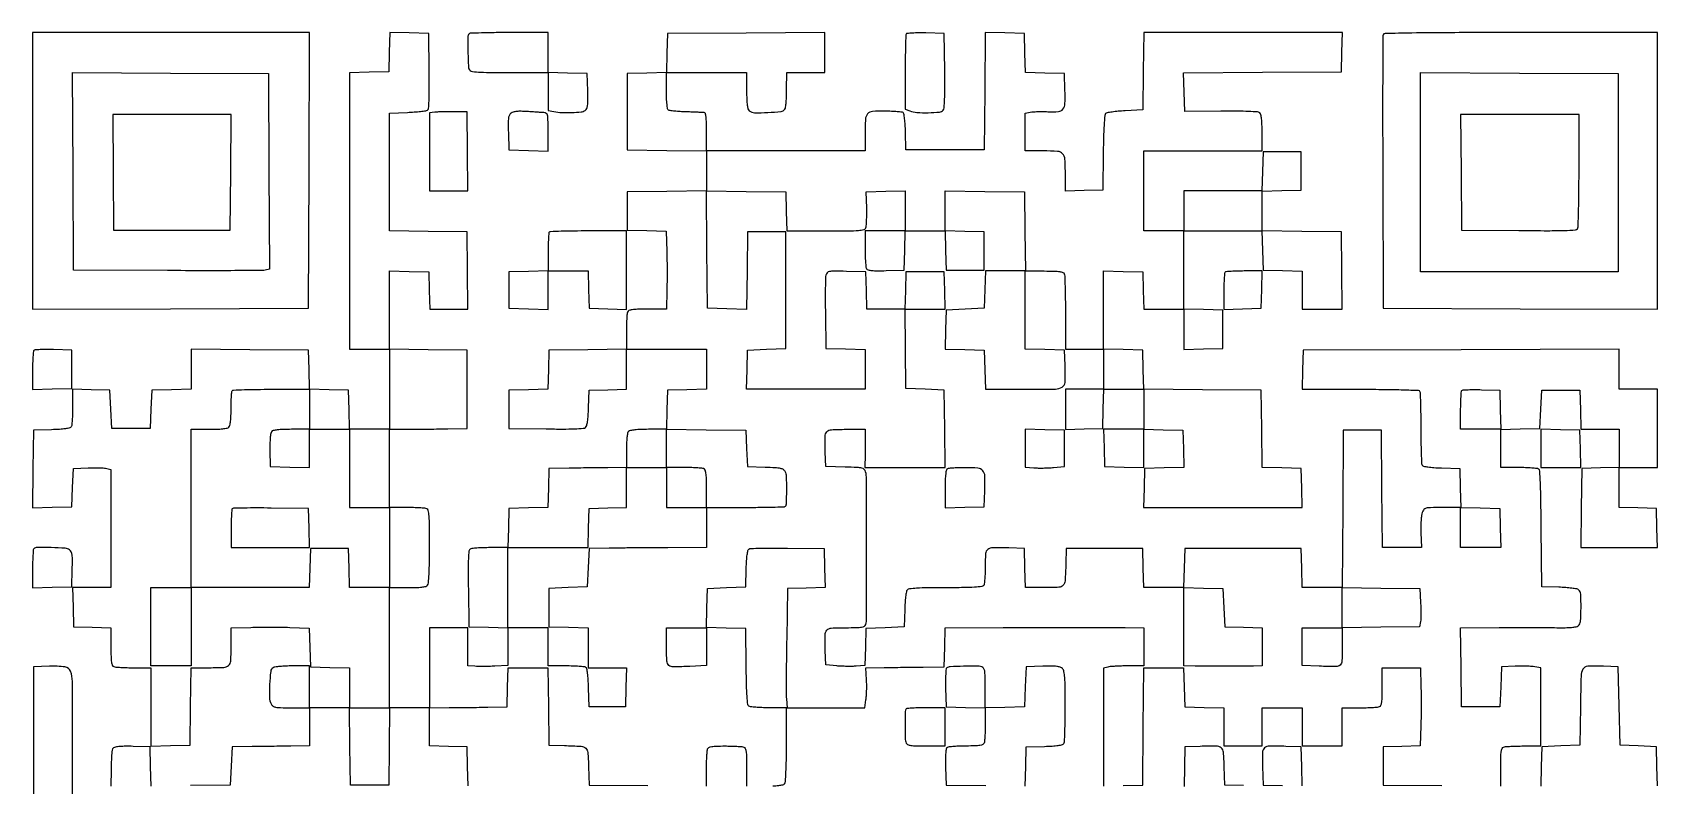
# Model space of a CAD drawing. Extents: x 179 to 1071, y 112 to 1107.
# Drawn here: x 179 to 1071, y 693 to 1107 of the extents above; entities that cross this region are included whole.
import ezdxf

# ---------------------------------------------------------------- set-up
doc = ezdxf.new("R2010")
doc.units = 0

msp = doc.modelspace()

# ---------------------------------------------------------------- linework, layer by layer
for points in [[(985, 693), (985, 703.393011, -0.005351), (985.059586, 708.960143, -0.030363), (985.30265, 711.913621, -0.063068), (985.76761, 713.601595, -0.205218), (986.581787, 714.393011, -0.07203), (987.638111, 714.632106, -0.005915), (990.465525, 714.821697, -0.007831), (993.859224, 714.955695, -0.005951), (997.581787, 715), (1007, 715), (1007, 736.454687), (1007, 757.909374), (1003.75, 758.506541, 0.0303), (1002.012638, 758.718031, 0.008272), (999.251562, 758.83962, 0.008334), (996.109769, 758.873542, 0.008589), (993, 758.801854), (985.5, 758.5), (985, 747.5), (984.5, 736.5), (974, 736.5), (963.5, 736.5), (963.230498, 758.25), (962.960995, 780), (984.230498, 780.088447, -0.000868), (993.129224, 780.110007, -0.000798), (1002.278349, 780.101684, -0.000797), (1010.435455, 780.068236, -0.002643), (1015.80218, 780.009308, 0.008019), (1020.386942, 780.008263, 0.017993), (1023.862283, 780.188419, 0.020002), (1026.39969, 780.514404, 0.131997), (1027.55218, 781.043305, 0.204986), (1028.788241, 783.454515, 0.015519), (1029.07533, 790.947628, 0.015402), (1028.898745, 798.447019, 0.208893), (1027.695876, 800.837437, 0.131421), (1026.740901, 801.277004, 0.010763), (1024.000112, 801.687053, 0.013854), (1020.65896, 802.019842, 0.010217), (1016.945876, 802.209882), (1007.5, 802.5), (1007.235681, 834.449832, 0.001803), (1007.048944, 850.169199, 0.007577), (1006.759672, 859.607844, 0.00522), (1006.395763, 866.072768, 0.238962), (1005.735681, 867.18452, 0.116655), (1004.838042, 867.495609, 0.00716), (1001.998919, 867.743321, 0.010334), (998.574865, 867.921676, 0.007451), (994.75, 867.984687), (985, 868), (985, 878.466168), (985, 888.932337), (995.75, 889.216168), (1006.5, 889.5), (1007, 900), (1007.5, 910.5), (1018, 910.5), (1028.5, 910.5), (1028.783832, 899.75), (1029.067663, 889), (1039.533832, 889), (1050, 889), (1050, 878.534983), (1050, 868.069966), (1039.75, 867.784983), (1029.5, 867.5), (1029.230498, 845.75), (1028.960995, 824), (1050.014329, 824), (1071.067663, 824), (1070.783832, 834.75), (1070.5, 845.5), (1060.25, 845.784983), (1050, 846.069966), (1050, 857.034983), (1050, 868), (1060.5, 868), (1071, 868), (1071, 889.5), (1071, 911), (1060.5, 911), (1050, 911), (1050, 922.005523), (1050, 933.011046), (963.25, 932.755523), (876.5, 932.5), (876.216168, 921.75), (875.932337, 911), (907.907151, 911, -0.002281), (921.461926, 910.938155, -0.00534), (931.59588, 910.737428, -0.001681), (939.712231, 910.462616, -0.250026), (940.496147, 910.006235, -0.129863), (940.744347, 909.190286, -0.001583), (940.932442, 903.634892, -0.004588), (941.071237, 897.181241, -0.00297), (941.118942, 889.712056, 0.003486), (941.174438, 882.230802, 0.005314), (941.336896, 875.738327, 0.002106), (941.558236, 870.187916, 0.12807), (941.848813, 869.244626, 0.206922), (942.595049, 868.724026, 0.016414), (945.026898, 868.311024, 0.018013), (948.304143, 867.984262, 0.008596), (952.535034, 867.788805), (962.5, 867.5), (962.783832, 856.75), (963.067663, 846), (953.009081, 846, 0.003734), (946.357166, 845.950329, 0.056959), (944.078533, 845.655372, 0.161505), (942.838648, 844.873234, 0.080355), (941.893191, 843.25, 0.062014), (941.503485, 841.679193, 0.01337), (941.24401, 838.884332, 0.013761), (941.118492, 835.610057, 0.012757), (941.167942, 832.249855), (941.5, 823.99971), (930.763853, 823.999855), (920.027706, 824), (919.763853, 856.25), (919.5, 888.5), (909, 888.5), (898.5, 888.5), (898.239377, 845.25), (897.978755, 802), (887.023209, 802), (876.067663, 802), (875.783832, 812.75), (875.5, 823.5), (843.5, 823.5), (811.5, 823.5), (811.216168, 812.75), (810.932337, 802), (800, 802), (789.067663, 802), (788.783832, 812.75), (788.5, 823.5), (767.5, 823.5), (746.5, 823.5), (746.24922, 815, -0.00791), (745.830143, 805.758299, -0.169892), (744.78796, 803.277454, -0.200091), (742.47786, 802.185518, -0.011647), (734.51478, 802), (724.067663, 802), (723.783832, 812.75), (723.5, 823.5), (715, 823.795054, 0.009396), (706.135712, 823.93607, 0.165315), (703.457168, 823.016955, 0.213819), (702.235676, 820.733962, 0.017085), (701.984687, 813.730948, -0.008103), (701.919857, 810.102214, -0.011062), (701.736193, 806.837076, -0.008067), (701.480264, 804.135387, -0.114221), (701.160254, 803.225056, -0.227039), (700.108342, 802.567328, -0.012865), (696.183001, 802.226721, -0.012304), (690.209479, 802.010273, -0.002945), (680.280077, 801.953446, 0.003014), (670.385111, 801.895434, 0.01214), (664.346017, 801.676902, 0.013137), (660.358168, 801.330203, 0.193637), (659.144628, 800.674266, 0.132017), (658.712061, 799.731593, 0.010526), (658.307679, 796.993764, 0.013673), (657.978837, 793.657419, 0.01005), (657.790118, 789.945876), (657.5, 780.5), (647, 780), (636.5, 779.5), (636.216057, 769.344224), (635.932114, 759.188448), (631.216057, 758.844224, -0.014722), (628.982723, 758.747193, -0.007129), (626.122842, 758.747991, -0.007063), (623.141489, 758.833462, -0.010089), (620.5, 759), (614.5, 759.5), (614.203496, 767.496645, -0.01081), (614.071373, 776.051607, -0.183629), (615.070855, 778.633182, -0.199089), (617.501407, 779.792785, -0.01303), (625.451664, 780, 0.00471), (631.350187, 780.055567, 0.035006), (634.14351, 780.304335, 0.087988), (635.640412, 780.824316, 0.196378), (636.378502, 781.75, 0.071233), (636.87517, 785.197686, 0.000297), (636.884928, 823.569945, 0.000346), (636.845586, 861.692358, 0.060468), (636.350007, 865.717184, 0.143452), (635.623859, 866.961471, 0.135308), (634.324993, 867.651924, 0.044421), (631.750038, 867.990733, 0.003873), (625.149828, 868.217184), (614.5, 868.5), (614.203496, 876.496645, -0.010844), (614.071897, 885.056021, -0.184361), (615.0754, 887.636063, -0.198492), (617.513975, 888.794046, -0.012862), (625.519052, 889), (636, 889), (636.073167, 885.75, -0.005624), (636.092557, 884.028149, -0.001558), (636.084168, 881.325, -0.001573), (636.055505, 878.264059, -0.001647), (636.007872, 875.25), (635.86941, 868), (657.954593, 868), (680.039775, 868), (679.769888, 889.25), (679.5, 910.5), (669, 911), (658.5, 911.5), (658.230498, 933.25), (657.960995, 955), (669.015481, 955), (680.069966, 955), (679.784983, 965.25), (679.5, 975.5), (669, 975.5), (658.5, 975.5), (658.215017, 965.25), (657.930034, 955), (647.5, 955), (637.069966, 955), (636.784983, 965.25), (636.5, 975.5), (625.777473, 975.783553, 0.003288), (618.869821, 975.92077, 0.047304), (616.42535, 975.721711, 0.159766), (615.215367, 975.072205, 0.133348), (614.517774, 973.783553, 0.052218), (614.313621, 972.180789, 0.002329), (614.214682, 966.589544, 0.0039), (614.179884, 959.944907, 0.002776), (614.2403, 952.5), (614.5, 933.5), (625.25, 933.216168), (636, 932.932337), (636, 921.966168), (636, 911), (603.466168, 911), (570.932337, 911), (571.216168, 921.75), (571.5, 932.5), (582, 933), (592.5, 933.5), (592.5, 965.5), (592.5, 997.5), (582, 997.5), (571.5, 997.5), (571.230014, 976.216371), (570.960029, 954.932742), (560.230014, 955.216371), (549.5, 955.5), (549.236121, 987.769541), (548.972242, 1020.039082), (570.736121, 1019.769541), (592.5, 1019.5), (592.783832, 1008.75), (593.067663, 998), (614.426843, 998, 0.001857), (627.060098, 998.046923, 0.017696), (632.452483, 998.27795, 0.041259), (635.339504, 998.745857, 0.245046), (636.448238, 999.725707, 0.073621), (636.69838, 1000.847307, 0.007375), (636.857137, 1003.595374, 0.009139), (636.938559, 1006.89369, 0.007145), (636.910315, 1010.475707), (636.710175, 1019.5), (647.355088, 1019.783832), (658, 1020.067663), (658, 1009.033832), (658, 998), (647, 998), (636, 998), (636.015313, 988.25, 0.007755), (636.080714, 984.421391, 0.010675), (636.266219, 980.985645, 0.007585), (636.524351, 978.139851, 0.115445), (636.847958, 977.211769, 0.19692), (637.705135, 976.604266, 0.033714), (639.717063, 976.278982, 0.023663), (642.804805, 976.138177, 0.006827), (647.582645, 976.211769), (657.5, 976.5), (657.783832, 987.25), (658.067663, 998), (669, 998), (679.932337, 998), (680.216168, 987.25), (680.5, 976.5), (691, 976.5), (701.5, 976.5), (701.5, 987), (701.5, 997.5), (690.75, 997.783832), (680, 998.067663), (680, 1009.053334), (680, 1020.039005), (701.75, 1019.769502), (723.5, 1019.5), (723.769502, 997.75), (724.039005, 976), (713.054485, 976), (702.069966, 976), (701.784983, 965.75), (701.5, 955.5), (691, 955), (680.5, 954.5), (680.216515, 943.784171), (679.93303, 933.068343), (690.716515, 932.784171), (701.5, 932.5), (701.783832, 921.75), (702.067663, 911), (723.51478, 911, 0.003493), (740.502046, 911.118666, 0.129265), (744.201315, 912.146755, 0.257452), (745.795072, 914.813671, 0.01735), (745.795054, 924), (745.5, 932.5), (734.75, 932.783832), (724, 933.067663), (724, 954.533832), (724, 976), (734.393011, 976, -0.005351), (739.960143, 975.940414, -0.030363), (742.913621, 975.69735, -0.063068), (744.601595, 975.23239, -0.205218), (745.393011, 974.418213, -0.082815), (745.636501, 973.224124, -0.001919), (745.821697, 967.4501, -0.004216), (745.955997, 960.665423, -0.00284), (746, 952.918213), (746, 933), (756.5, 933), (767, 933), (767, 922), (767, 911), (756.5, 911), (746, 911), (746, 899.965017), (746, 888.930034), (756.25, 889.215017), (766.5, 889.5), (766.783832, 900.25), (767.067663, 911), (778.033832, 911), (789, 911), (789, 900), (789, 889), (777.965017, 889), (766.930034, 889), (767.215017, 878.75), (767.5, 868.5), (778.25, 868.216168), (789, 867.932337), (789, 878.5), (789, 889.067663), (799.75, 888.783832), (810.5, 888.5), (810.784606, 878.284183), (811.069211, 868.068365), (800.284606, 867.784183), (789.5, 867.5), (789.216168, 856.75), (788.932337, 846), (832.5, 846), (876.067663, 846), (875.783832, 856.75), (875.5, 867.5), (864.76979, 867.783631), (854.03958, 868.067262), (853.76979, 889.283631), (853.5, 910.5), (821.283692, 910.763809), (789.067383, 911.027617), (788.783692, 921.763809), (788.5, 932.5), (777.75, 932.783832), (767, 933.067663), (767, 954.567663), (767, 976.067663), (777.75, 975.783832), (788.5, 975.5), (788.784983, 965.25), (789.069966, 955), (800.034983, 955), (811, 955), (811, 943.966168), (811, 932.932337), (821.75, 933.216168), (832.5, 933.5), (832.5, 944), (832.5, 954.5), (821.75, 954.783832), (811, 955.067663), (811, 976.533832), (811, 998), (832.466168, 998), (853.932337, 998), (854.216168, 987.25), (854.5, 976.5), (865.25, 976.216168), (876, 975.932337), (876, 965.466168), (876, 955), (887.019888, 955), (898.039775, 955), (897.769888, 976.25), (897.5, 997.5), (875.75, 997.769502), (854, 998.039005), (854, 1008.985671), (854, 1019.932337), (864.75, 1020.216168), (875.5, 1020.5), (875.5, 1031), (875.5, 1041.5), (865, 1041.5), (854.5, 1041.5), (854.216168, 1030.75), (853.932337, 1020), (832.466168, 1020), (811, 1020), (811, 1009), (811, 998), (800, 998), (789, 998), (789, 1020), (789, 1042), (821.5, 1042), (854, 1042), (854, 1051.877555, 0.007628), (853.92916, 1056.520711, 0.022533), (853.688343, 1059.701331, 0.029943), (853.294364, 1061.860348, 0.160792), (852.668757, 1062.859944, 0.15639), (851.395852, 1063.371988, 0.00733), (846.71207, 1063.641741, 0.009534), (840.332537, 1063.793621, 0.00361), (831.418757, 1063.77148), (811.5, 1063.578183), (811.216276, 1074.278443), (810.932553, 1084.978704), (854.216276, 1085.239352), (897.5, 1085.5), (897.783832, 1096.25), (898.067663, 1107), (843.553719, 1107), (789.039775, 1107), (788.769888, 1085.75), (788.5, 1064.5), (778.795366, 1064, 0.009325), (775.003103, 1063.73363, 0.013189), (771.640681, 1063.344727, 0.009292), (768.882277, 1062.899266, 0.153428), (768.066776, 1062.471411, 0.178814), (767.616901, 1061.488542, 0.003797), (767.250176, 1056.085594, 0.007737), (766.949941, 1049.373958, 0.003993), (766.771411, 1040.971411), (766.5, 1020.5), (756.25, 1020.215017), (746, 1019.930034), (746, 1029.030758, 0.014425), (745.756884, 1037.455749, 0.174325), (744.506215, 1040.390281, 0.190196), (741.721051, 1041.724808, 0.017734), (733.964816, 1042), (724, 1042), (724, 1052.375), (724, 1062.75), (726.75, 1063.293607, -0.034029), (728.242937, 1063.484429, -0.008632), (730.686142, 1063.586689, -0.008763), (733.487473, 1063.606415, -0.008761), (736.287931, 1063.527967, 0.030052), (742.178707, 1063.613731, 0.207826), (744.677488, 1064.928825, 0.161638), (745.770277, 1067.867547, 0.0167), (745.786103, 1075.357531), (745.5, 1084.5), (734.783492, 1084.783492), (724.066984, 1085.066984), (723.783492, 1095.783492), (723.5, 1106.5), (712.763898, 1106.783691), (702.027795, 1107.067381), (701.763898, 1074.783691), (701.5, 1042.5), (680, 1042.5), (658.5, 1042.5), (658.211195, 1052.464966, 0.008891), (658.030494, 1056.326987, 0.013445), (657.723255, 1059.678227, 0.008127), (657.350761, 1062.429623, 0.220053), (656.955677, 1063.027393, 0.113791), (656.234573, 1063.271949, 0.005267), (653.641698, 1063.505488, 0.008508), (650.533516, 1063.699312, 0.005983), (647.031558, 1063.815962, 0.021649), (640.062547, 1063.662906, 0.200704), (637.420258, 1062.349192, 0.165985), (636.230767, 1059.407739, 0.013829), (636, 1051.065741), (636, 1042), (592.5, 1042), (549, 1042), (549, 1052.5, 0.006006), (548.939425, 1057.54235, 0.023435), (548.718646, 1060.651677, 0.034132), (548.357611, 1062.570458, 0.326717), (547.75, 1063.066863, 0.004035), (546.906753, 1063.105147, 0.000236), (544.335883, 1063.199874, 0.000357), (541.274643, 1063.309035, 0.000263), (537.882795, 1063.425774, -0.007111), (534.499435, 1063.588642, -0.009772), (531.464135, 1063.83769, -0.006859), (528.947153, 1064.128751, -0.106583), (528.132795, 1064.417928, -0.213726), (527.632486, 1065.155373, -0.017235), (527.296095, 1067.533453, -0.018308), (527.070244, 1070.780494, -0.008208), (527, 1075.059017), (527, 1085), (549, 1085), (571, 1085), (571, 1075.122445, 0.007058), (571.069399, 1070.206205, 0.026014), (571.318419, 1067.109737, 0.041146), (571.755706, 1065.102567, 0.146361), (572.477235, 1064.018894, 0.170093), (575.309702, 1062.966422, 0.017242), (582.598842, 1063.080703, 0.015382), (589.901787, 1063.67294, 0.22768), (592.021277, 1065, 0.109076), (592.394667, 1066.034549, 0.009924), (592.695369, 1068.776562, 0.012483), (592.909611, 1072.09785, 0.009449), (592.984687, 1075.75), (593, 1085), (603.5, 1085), (614, 1085), (614, 1096.010623), (614, 1107.021245), (570.75, 1106.760623), (527.5, 1106.5), (527.216508, 1095.783492), (526.933016, 1085.066984), (516.216508, 1084.783492), (505.5, 1084.5), (505.5, 1063.5), (505.5, 1042.5), (527.25, 1042.230498), (549, 1041.960995), (549, 1031), (549, 1020.039005), (527.25, 1019.769502), (505.5, 1019.5), (505.5, 1009), (505.5, 998.5), (516.188221, 998.216795), (526.876443, 997.93359), (527.188221, 986.716795, -0.004068), (527.287266, 981.677607, -0.002554), (527.325039, 975.783996, -0.002563), (527.302855, 969.982164, -0.004684), (527.216168, 965.25), (526.932337, 955), (516.573157, 955, 0.005377), (511.026092, 954.940349, 0.030446), (508.080966, 954.697178, 0.063217), (506.397282, 954.232073, 0.20495), (505.606989, 953.418213, 0.071989), (505.367906, 952.362347, 0.005931), (505.178303, 949.540317, 0.007843), (505.044306, 946.153043, 0.005963), (505, 942.4381), (505, 933.039775), (483.75, 932.769888), (462.5, 932.5), (462.216508, 921.783492), (461.933016, 911.066984), (451.216508, 910.783492), (440.5, 910.5), (440.5, 900), (440.5, 889.5), (460.87212, 889.228906, 0.003434), (470.113182, 889.169403, 0.009597), (476.59186, 889.296548, 0.00767), (481.286297, 889.551027, 0.157081), (482.587033, 890.072231, 0.156981), (483.21413, 891.057838, 0.026314), (483.670632, 893.279966, 0.021626), (484.010497, 896.451498, 0.008499), (484.214914, 900.843326), (484.5, 910.5), (494.75, 910.784983), (505, 911.069966), (505, 922.034983), (505, 933), (527, 933), (549, 933), (549, 922.033832), (549, 911.067663), (538.25, 910.783832), (527.5, 910.5), (527.216168, 899.75), (526.932337, 889), (517.166168, 889, 0.008739), (512.911233, 888.925628, 0.018512), (509.623182, 888.688563, 0.01939), (507.199046, 888.32772, 0.150842), (506.2, 887.8, 0.149044), (505.677271, 886.818776, 0.019949), (505.314516, 884.477016, 0.019071), (505.075482, 881.323492, 0.009379), (505, 877.3), (505, 868), (494.75, 867.902492, 0.000362), (490.032594, 867.8542, 0.000201), (484.279688, 867.788832, 0.0002), (478.45558, 867.717978, 0.000324), (473.5, 867.652492), (462.5, 867.5), (462.216508, 856.783492), (461.933016, 846.066984), (451.216508, 845.783492), (440.5, 845.5), (440.216168, 834.75), (439.932337, 824), (430.216168, 823.984687, 0.007681), (426.401766, 823.920076, 0.010592), (422.980818, 823.73694, 0.007481), (420.146587, 823.482232, 0.115749), (419.22917, 823.162796, 0.230932), (418.572759, 822.095412, 0.012869), (418.285113, 818.091209, 0.012029), (418.150006, 811.928451, 0.002701), (418.22917, 801.428109), (418.5, 780.5), (429.25, 780.216168), (440, 779.932337), (440, 769.545172), (440, 759.158008), (432.75, 758.829004, -0.005769), (429.699277, 758.725818, -0.005145), (426.528125, 758.687815, -0.005167), (423.676774, 758.71245, -0.015902), (421.75, 758.810365), (418, 759.120731), (418, 769.560365), (418, 780), (407.5, 780), (397, 780), (397, 758), (397, 736), (386, 736), (375, 736), (375, 769), (375, 802), (384.877555, 802, 0.007667), (389.502758, 802.070928, 0.022315), (392.688597, 802.311248, 0.029279), (394.858683, 802.702674, 0.161656), (395.85261, 803.322407, 0.155134), (396.357781, 804.56938, 0.006426), (396.670735, 809.433958, 0.00908), (396.88636, 815.919837, 0.003727), (396.953446, 824.72371, 0.002246), (396.904744, 835.981296, 0.016584), (396.67937, 841.346257, 0.030937), (396.261398, 844.377959, 0.256815), (395.396604, 845.401303, 0.072297), (394.351773, 845.637214, 0.005811), (391.528128, 845.824133, 0.007749), (388.139222, 845.956306, 0.005871), (384.418213, 846), (375, 846), (375, 867.5), (375, 889), (385.75, 889.046894, 0.001159), (390.626468, 889.079466, 0.000692), (396.426563, 889.139675, 0.000693), (402.202902, 889.215634, 0.001202), (407, 889.296894), (417.5, 889.5), (417.5, 911), (417.5, 932.5), (396.25, 932.769888), (375, 933.039775), (375, 954.553719), (375, 976.067663), (385.75, 975.783832), (396.5, 975.5), (396.784983, 965.25), (397.069966, 955), (407.554871, 955), (418.039775, 955), (417.769888, 976.25), (417.5, 997.5), (396.25, 997.769888), (375, 998.039775), (375, 1030.40358), (375, 1062.767385), (384.75, 1063.163691, 0.006847), (388.574965, 1063.371663, 0.009463), (391.999431, 1063.670135, 0.006508), (394.841297, 1064.00958, 0.106767), (395.737425, 1064.331243, 0.234408), (396.36921, 1065.354942, 0.011474), (396.65368, 1069.441986, 0.011675), (396.796687, 1075.606741, 0.002828), (396.737425, 1085.801245), (396.5, 1106.5), (385.784171, 1106.783485), (375.068343, 1107.06697), (374.784171, 1096.283485), (374.5, 1085.5), (363.75, 1085.216168), (353, 1084.932337), (353, 1008.966168), (353, 933), (364, 933), (375, 933), (375, 911), (375, 889), (364.033832, 889), (353.067663, 889), (352.783832, 899.75), (352.5, 910.5), (341.783492, 910.783492), (331.066984, 911.066984), (330.783492, 921.783492), (330.5, 932.5), (298.25, 932.763853), (266, 933.027706), (266, 922.047685), (266, 911.067663), (255.25, 910.783832), (244.5, 910.5), (244, 900), (243.5, 889.5), (233, 889.5), (222.5, 889.5), (222, 900), (221.5, 910.5), (211.25, 910.784983), (201, 911.069966), (200.984687, 901.284983, -0.007284), (200.922791, 897.448452, -0.010143), (200.747767, 894.01855, -0.006927), (200.504932, 891.172714, -0.117319), (200.199653, 890.288805, -0.199883), (199.411, 889.737468, -0.01918), (197.055937, 889.315749, -0.019108), (193.800174, 888.987032, -0.00836), (189.464966, 888.788805), (179.5, 888.5), (179.230013, 867.215966), (178.960027, 845.931931), (189.730013, 846.215966), (200.5, 846.5), (201, 857), (201.5, 867.5), (209.496645, 867.796504, -0.00737), (212.723436, 867.868543, -0.008456), (215.806198, 867.839778, -0.007738), (218.414471, 867.730902, -0.047213), (219.746645, 867.527452), (222, 866.961896), (222, 834.480948), (222, 802), (211.466168, 802), (200.932337, 802), (201.216168, 791.25), (201.5, 780.5), (211.75, 780.215017), (222, 779.930034), (222, 769.572006, 0.005378), (222.059653, 764.025624, 0.030449), (222.302828, 761.080782, 0.063222), (222.767938, 759.397244, 0.204941), (223.581787, 758.606989, 0.07203), (224.638111, 758.367894, 0.005915), (227.465525, 758.178303, 0.007831), (230.859224, 758.044305, 0.005951), (234.581787, 758), (244, 758), (244, 736.466168), (244, 714.932337), (254.75, 715.216168), (265.5, 715.5), (265.769888, 736.75), (266.039775, 758), (274.769888, 758.013655, 0.009166), (283.955124, 758.196424, 0.171396), (286.604062, 759.247448, 0.202538), (287.786181, 761.670369, 0.013561), (288, 769.552293), (288, 779.871323), (298.75, 780.185662, -0.004771), (303.641501, 780.281987, -0.002808), (309.490323, 780.308493, -0.002808), (315.336011, 780.269327, -0.004794), (320.217057, 780.162399), (330.934114, 779.824797), (331.217057, 769.162399), (331.5, 758.5), (342.25, 758.216168), (353, 757.932337), (353, 746.966168), (353, 736), (342, 736), (331, 736), (331, 747.5), (331, 759), (321.75, 758.984687, 0.009449), (318.09785, 758.909611, 0.012483), (314.776563, 758.695369, 0.009924), (312.034549, 758.394667, 0.109076), (311, 758.021277, 0.227379), (309.713956, 755.969906, 0.014873), (309.116558, 748.795832, 0.019092), (309.008233, 741.649389, 0.117632), (309.937373, 738.117019, 0.118095), (310.967518, 736.957771, 0.105565), (312.453481, 736.331537, 0.042309), (315.079328, 736.057653, 0.00484), (321.035184, 736), (331, 736), (331, 725.5), (331, 715), (320.75, 714.902492, 0.000362), (316.032594, 714.8542, 0.000201), (310.279688, 714.788832, 0.0002), (304.45558, 714.717978, 0.000324), (299.5, 714.652492), (288.5, 714.5), (288, 704), (287.5, 693.5), (265.784029, 693.230592)], [(585.397263, 693.071425, 0.021062), (588.612984, 693.308923, 0.025568), (590.850801, 693.686068, 0.16651), (591.810948, 694.272207, 0.156791), (592.283944, 695.450698, 0.005195), (592.591966, 700.557994, 0.008405), (592.810093, 707.157796, 0.00385), (592.883571, 715.772207), (592.900355, 736), (583.200177, 736.015313, -0.00745), (579.394877, 736.078027, -0.010333), (575.988382, 736.255482, -0.007159), (573.163811, 736.501928, -0.116672), (572.270909, 736.811407, -0.228384), (571.64341, 737.821704, -0.009456), (571.259718, 742.179757, -0.01097), (570.960859, 748.538324, -0.003025), (570.770909, 758.546095), (570.5, 779.5), (559.75, 779.783832), (549, 780.067663), (549, 769.672537), (549, 759.277411), (539.899759, 758.758539, -0.00911), (530.897146, 758.409646, -0.182018), (528.347059, 759.310497, -0.208316), (527.198212, 761.627164, -0.012403), (527, 769.616631), (527, 780), (537.966168, 780), (548.932337, 780), (549.216168, 790.75), (549.5, 801.5), (560, 802), (570.5, 802.5), (570.788805, 812.464966, -0.008381), (570.987049, 816.796506, -0.01905), (571.316041, 820.056012, -0.019083), (571.738023, 822.417189, -0.198264), (572.288805, 823.211204, -0.135459), (573.272935, 823.51952, -0.002276), (579.019211, 823.690645, -0.005667), (585.747425, 823.784072, -0.003716), (593.5, 823.746238), (613.5, 823.5), (613.783473, 812.785353), (614.066946, 802.070705), (603.783473, 801.785353), (593.5, 801.5), (593, 773.696101, 0.001444), (592.833808, 762.686517, 0.00188), (592.748663, 752.60668, 0.001396), (592.732663, 744.158961, 0.017263), (592.846513, 740.946101), (593.193027, 736), (614.53524, 736), (635.877454, 736), (636.530486, 740.354725, 0.021292), (636.758073, 742.488181, 0.008853), (636.891297, 745.382915, 0.008741), (636.924899, 748.49289, 0.011173), (636.841758, 751.356823), (636.5, 758.004196), (646.5, 758.12045, -0.000016), (651.154174, 758.174412, -0.000008), (656.940625, 758.241226, -0.000008), (662.869295, 758.309489, -0.000013), (668, 758.368352), (679.5, 758.5), (679.783832, 769.25), (680.067663, 780), (711.783832, 780.042318, 0.00004), (724.843146, 780.060785, 0.00004), (737.855251, 780.081275, 0.000039), (749.185073, 780.10092, 0.000164), (756, 780.115512, -0.000646), (761.533093, 780.122037, -0.000437), (767.839062, 780.115819, -0.00044), (773.932088, 780.09912, -0.00088), (778.75, 780.073195), (789, 780), (789, 769.5), (789, 759), (780.25, 758.986345, 0.006249), (776.734963, 758.936927, 0.007361), (773.409375, 758.799577, 0.006544), (770.608967, 758.605797, 0.044946), (769.25, 758.369714), (767, 757.766737), (767, 725.349537), (767, 692.932337)], [(200.927502, 687.836238, -0.000209), (200.923312, 698.805052, -0.000222), (200.92943, 711.592546, -0.000205), (200.946906, 724.714006, 0.002254), (200.875786, 750.432802, 0.087619), (199.843194, 756.041564, 0.281523), (196.794403, 758.432751, 0.037337), (188.243181, 758.788833), (179.5, 758.5), (179.5, 715), (179.5, 671.5)], [(723.932337, 693), (724.216168, 703.75), (724.5, 714.5), (734.464966, 714.788805, 0.008338), (738.80394, 714.987015, 0.019168), (742.055866, 715.31545, 0.019281), (744.404658, 715.7369, 0.201558), (745.187814, 716.288805, 0.12891), (745.492639, 717.264813, 0.002304), (745.723033, 722.785927, 0.005593), (745.890764, 729.257764, 0.003683), (745.945579, 736.705841, 0.002664), (745.889412, 747.235524, 0.016307), (745.65434, 752.66439, 0.029622), (745.214638, 755.898906, 0.14885), (744.365199, 757.491944, 0.113954), (743.123466, 758.267803, 0.052907), (741.260163, 758.695889, 0.030526), (738.398585, 758.865147, 0.007333), (733.642469, 758.786103), (724.5, 758.5), (724, 747.5), (723.5, 736.5), (712.75, 736.216168), (702, 735.932337), (702, 746.898781, 0.00402), (701.947528, 753.424921, 0.037571), (701.69161, 756.223635, 0.105577), (701.113232, 757.685824, 0.170736), (700.055763, 758.482301, 0.077591), (697.287963, 758.907579, 0.006673), (690.108985, 758.794449, 0.004893), (682.759001, 758.508481, 0.1269), (680.877032, 757.924002, 0.235221), (680.502237, 757.319739, 0.008222), (680.284739, 754.489284, 0.013546), (680.169275, 751.008251, 0.008398), (680.21316, 746.918214), (680.5, 736.5), (691.25, 736.216168), (702, 735.932337), (702, 727.047956, -0.0063), (701.955668, 723.529935, -0.008182), (701.821697, 720.308712, -0.006369), (701.631755, 717.625356, -0.070869), (701.393011, 716.581787, -0.194682), (700.644645, 715.780017, -0.068336), (699.110608, 715.307461, -0.033702), (696.463534, 715.055269, -0.006483), (691.643011, 714.984687, 0.008261), (688.047029, 714.919247, 0.011234), (684.807342, 714.733781, 0.008287), (682.127797, 714.475136, 0.113628), (681.211769, 714.152042, 0.19692), (680.604266, 713.294865, 0.033714), (680.278982, 711.282937, 0.023663), (680.138177, 708.195195, 0.006827), (680.211769, 703.417355), (680.5, 693.5), (702.283633, 693.230404)], [(1071.066946, 693.070705), (1070.783473, 703.785353), (1070.5, 714.5), (1060.5, 715), (1050.5, 715.5), (1050, 737), (1049.5, 758.5), (1041.503355, 758.796504, 0.01904), (1032.780464, 758.787652, 0.257531), (1030.146434, 757.197264, 0.124846), (1029.099787, 753.488898, 0.003493), (1028.769847, 736.735929), (1028.5, 715.5), (1018, 715), (1007.5, 714.5), (1007.216168, 703.75), (1006.932337, 693)], [(418.06727, 693.038817), (417.783635, 703.769409), (417.5, 714.5), (407.25, 714.784983), (397, 715.069966), (397, 725.534983), (397, 736), (407.75, 736.074274, 0.00076), (412.626468, 736.115378, 0.000454), (418.426563, 736.178349, 0.000454), (424.202906, 736.251555, 0.000788), (429, 736.324274), (439.5, 736.5), (439.783832, 747.25), (440.067663, 758), (451.013944, 758), (461.960225, 758), (462.230112, 736.75), (462.5, 715.5), (471, 715.24922, -0.008001), (480.14566, 714.832838, -0.165236), (482.65727, 713.803333, -0.196929), (483.809521, 711.50884, -0.012174), (484.215131, 703.7397), (484.5, 693.5), (516.75, 693.236147)], [(777.75, 693.216168), (788.5, 693.5), (788.763853, 725.75), (789.027706, 758), (799.980021, 758), (810.932337, 758), (811.216168, 747.25), (811.5, 736.5), (822.25, 736.216168), (833, 735.932337), (833, 725.466168), (833, 715), (843.5, 715), (854, 715), (854, 725.5), (854, 736), (865, 736), (876, 736), (876, 725.5), (876, 715), (887, 715), (898, 715), (898, 725.5), (898, 736), (907.418213, 736, 0.005951), (911.140776, 736.044305, 0.007831), (914.534475, 736.178303, 0.005915), (917.361889, 736.367894, 0.07203), (918.418213, 736.606989, 0.205218), (919.23239, 737.398405, 0.063068), (919.69735, 739.086379, 0.030363), (919.940414, 742.039857, 0.005351), (920, 747.606989), (920, 758), (930.433587, 758), (940.867173, 758), (941.183587, 747.75, -0.005128), (941.281103, 743.017881, -0.002806), (941.308584, 737.21625, -0.002796), (941.270463, 731.322914, -0.004454), (941.164784, 726.284042), (940.829568, 715.068085), (930.664784, 714.784042), (920.5, 714.5), (920.5, 704), (920.5, 693.5), (952.75, 693.236147)], [(244.068057, 692.961185), (243.784029, 703.730592), (243.5, 714.5), (234.149285, 714.788859, 0.009139), (230.082124, 714.840121, 0.018454), (226.880558, 714.703722, 0.01961), (224.490033, 714.418633, 0.134505), (223.420895, 713.934348, 0.187563), (222.697994, 712.633602, 0.017845), (222.325408, 708.947947, 0.013491), (222.102628, 703.100652, 0.002817), (222.046534, 692.840327, -0.002735)], [(549, 692.972294), (549, 702.404359, -0.005942), (549.044305, 706.132231, -0.007822), (549.178303, 709.530406, -0.005904), (549.367885, 712.36157, -0.072059), (549.606989, 713.418213, -0.191652), (550.343123, 714.216173, -0.070258), (551.832752, 714.687898, -0.03479), (554.394852, 714.936805, -0.006824), (559.025201, 715, -0.006352), (562.515192, 714.955664, -0.008233), (565.712778, 714.821697, -0.006434), (568.376466, 714.631706, -0.070701), (569.418213, 714.393011, -0.205218), (570.23239, 713.601595, -0.063068), (570.69735, 711.913621, -0.030363), (570.940414, 708.960143, -0.005351), (571, 703.393011), (571, 693)], [(843.75, 693.215017), (833.5, 693.5), (833.215131, 703.7397, 0.013827), (832.781878, 711.54295, 0.200378), (831.533568, 713.948742, 0.174565), (828.86687, 714.925177, 0.010012), (820, 714.795054), (811.5, 714.5), (811.230498, 692.75)], [(876.066984, 693.066984), (875.783492, 703.783492), (875.5, 714.5), (867, 714.795054, 0.009619), (857.971409, 714.934656, 0.179386), (855.349379, 713.951391, 0.210395), (854.214168, 711.5543, 0.013848), (854.215323, 703.722245), (854.5, 693.5), (865.25, 693.216168)]]:
    msp.add_lwpolyline(points, format="xyb")
for points in [[(179, 1030.993714), (179, 954.987428), (254.75, 955.243714), (330.5, 955.5), (330.756286, 1031.25), (331.012572, 1107), (255.006286, 1107), (179, 1107)], [(223.235953, 1030.25), (223.5, 998.5), (255.5, 998.5), (287.5, 998.5), (287.764047, 1030.25), (288.028094, 1062), (255.5, 1062), (222.971906, 1062)], [(1007, 878.533832), (1007, 868), (1018.034983, 868), (1029.069966, 868), (1028.784983, 878.25), (1028.5, 888.5), (1017.75, 888.783832), (1007, 889.067663)], [(984.783832, 834.75), (985.067663, 824), (974.033832, 824), (963, 824), (963, 835.033832), (963, 846.067663), (973.75, 845.783832), (984.5, 845.5)], [(374.769888, 714.75), (374.5, 693.5), (364, 693.5), (353.5, 693.5), (353.230112, 714.75), (352.960225, 736), (364, 736), (375.039775, 736)]]:
    msp.add_lwpolyline(points, close=True)
for points in [[(418.666667, 1106.333333, 0.198875), (417.892492, 1104.464691, 0.006657), (418.000141, 1096.291387, 0.006951), (418.329065, 1088.151095, 0.184841), (419.2, 1086.2, 0.175156), (420.461896, 1085.608073, 0.00933), (424.954487, 1085.278846, 0.010454), (431.406919, 1085.062069, 0.003169), (441.2, 1085), (462, 1085), (462, 1074.625), (462, 1064.25), (465.125, 1063.625, 0.037488), (469.592323, 1063.075209, 0.021185), (475.051561, 1063.047099, 0.017199), (480.138263, 1063.411971, 0.132103), (482.349489, 1064.266285, 0.12965), (483.239248, 1065.363061, 0.072737), (483.714161, 1067.024103, 0.035003), (483.888454, 1069.774446, 0.005986), (483.790619, 1075.016285), (483.5, 1084.5), (472.75, 1084.783832), (462, 1085.067663), (462, 1096.033832), (462, 1107), (440.666667, 1107, 0.002923), (432.440703, 1106.951908, 0.00465), (425.404167, 1106.804167, 0.001222), (419.28868, 1106.603893, 0.189785)], [(658.620026, 1106.194205, 0.131462), (658.401069, 1105.466184, 0.001155), (658.235584, 1099.64431, 0.003905), (658.11268, 1092.928334, 0.002498), (658.069806, 1085.123999), (658.059743, 1064.927784), (660.594971, 1063.963892, 0.075254), (664.500225, 1063.118865, 0.021375), (670.728522, 1062.993477, 0.015746), (676.889347, 1063.327129, 0.200753), (678.89865, 1064.37788, 0.155745), (679.441468, 1065.72239, 0.008655), (679.70418, 1070.294193, 0.010005), (679.833319, 1076.723919, 0.003345), (679.771094, 1086.12788), (679.5, 1106.5), (669.330091, 1106.784099, 0.008166), (665.393338, 1106.829756, 0.012573), (661.988922, 1106.728008, 0.006967), (659.173442, 1106.533552, 0.237925)], [(920.460009, 1105.75, 0.090591), (920.266358, 1104.709509, 0.000109), (920.198937, 1082.982812, 0.000984), (920.176611, 1058.652573, 0.000605), (920.241394, 1030), (920.5, 955.5), (995.75, 955.243674), (1071, 954.987348), (1071, 1030.993674), (1071, 1107), (995.968615, 1107, 0.000668), (957.448289, 1106.948566, 0.003471), (936.19131, 1106.744245, 0.001205), (921.475143, 1106.465155, 0.305157)], [(308.758677, 1030.77123), (309.017354, 977.04246), (306.758677, 976.494347, -0.057902), (304.987826, 976.276519, -0.000418), (290.035361, 976.188577, -0.001589), (272.903102, 976.156579, -0.001017), (253, 976.223117), (201.5, 976.5), (201.241383, 1030.758691), (200.982767, 1085.017383), (254.741383, 1084.758691), (308.5, 1084.5)], [(1049.5, 1030), (1049.5, 975.5), (995.211905, 975.5), (940.92381, 975.5), (940.942857, 1025.75, -0.000032), (940.951538, 1045.331386, -0.000047), (940.961905, 1062.563467, -0.000022), (940.972765, 1077.239555, -0.00086), (940.980952, 1080.508612), (941, 1085.017225), (995.25, 1084.758612), (1049.5, 1084.5)], [(399.75, 1063.211311), (397, 1062.867155), (397, 1041.433578), (397, 1020), (407.519502, 1020), (418.039005, 1020), (417.769502, 1041.75), (417.5, 1063.5), (410, 1063.527733, 0.004233), (406.926952, 1063.513077, 0.004406), (403.895312, 1063.446224, 0.004245), (401.275214, 1063.343066, 0.019167)], [(441.709381, 1062.778467, 0.123629), (440.780599, 1061.659512, 0.077332), (440.2872, 1060.020637, 0.036332), (440.108839, 1057.298955, 0.00586), (440.209381, 1051.983715), (440.5, 1042.5), (451.25, 1042.216168), (462, 1041.932337), (462, 1052.466168, 0.00325), (461.955944, 1059.243, 0.049091), (461.695091, 1061.581127, 0.184427), (461.0174, 1062.62925, 0.152111), (459.75, 1063.063607, -0.006445), (458.465408, 1063.1165, -0.001195), (456.104688, 1063.249865, -0.001282), (453.344952, 1063.419493, -0.001169), (450.5, 1063.608359, 0.012344), (447.218371, 1063.75265, 0.028353), (444.748079, 1063.660129, 0.037878), (442.920041, 1063.346619, 0.096908)], [(963.235953, 1030.25), (963.5, 998.5), (994.93202, 998.235498, 0.001697), (1010.901959, 998.155315, 0.00816), (1019.995146, 998.288929, 0.006635), (1026.009704, 998.555446, 0.241447), (1027.166708, 999.235498, 0.134731), (1027.492293, 1000.296498, 0.001088), (1027.738089, 1009.161365, 0.003824), (1027.920853, 1019.372002, 0.002438), (1027.984687, 1031.25), (1028, 1062), (995.485953, 1062), (962.971906, 1062)], [(462.666667, 997.333333, 0.178489), (462.399823, 996.754766, 0.004541), (462.195833, 993.837021, 0.009138), (462.048278, 990.362473, 0.006042), (462, 986.367165), (462, 976.067663), (451.25, 975.783832), (440.5, 975.5), (440.5, 965.5), (440.5, 955.5), (451.25, 955.216168), (462, 954.932337), (462, 965.466168), (462, 976), (472.965017, 976), (483.930034, 976), (484.215017, 965.75), (484.5, 955.5), (494.75, 955.215017), (505, 954.930034), (505, 976.465017), (505, 998), (484.166667, 998, 0.002993), (476.132422, 997.951903, 0.004756), (469.257292, 997.804167, 0.001277), (463.287675, 997.603799, 0.189545)], [(833.666667, 975.333333, 0.177498), (833.400092, 974.758257, 0.004882), (833.195833, 971.963682, 0.009495), (833.048292, 968.628342, 0.006304), (833, 964.79835), (833, 954.930034), (843.25, 955.215017), (853.5, 955.5), (853.784983, 965.75), (854.069966, 976), (844.20165, 976, 0.006304), (840.371658, 975.951708, 0.009495), (837.036318, 975.804167, 0.004882), (834.241743, 975.599908, 0.177498)], [(179.699448, 932.366114, 0.177529), (179.419756, 931.762646, 0.004871), (179.205463, 928.826775, 0.009484), (179.050667, 925.323038, 0.006296), (179, 921.299502), (179, 910.932337), (189.75, 911.216168), (200.5, 911.5), (200.5, 922), (200.5, 932.5), (190.449448, 932.782781, 0.006672), (186.547259, 932.840477, 0.010046), (183.145783, 932.777033, 0.005301), (180.300668, 932.636532, 0.183378)], [(331, 900), (331, 889), (342, 889), (353, 889), (353, 867.5), (353, 846), (364, 846), (375, 846), (375, 824), (375, 802), (364.033832, 802), (353.067663, 802), (352.783832, 812.75), (352.5, 823.5), (342, 823.5), (331.5, 823.5), (331.216168, 812.75), (330.932337, 802), (298.466168, 802), (266, 802), (266, 780.5), (266, 759), (255, 759), (244, 759), (244, 780.5), (244, 802), (255, 802), (266, 802), (266, 845.5), (266, 889), (275.8, 889, 0.008695), (280.071747, 889.074295, 0.018472), (283.369558, 889.311224, 0.019349), (285.799696, 889.671932, 0.150969), (286.8, 890.2, 0.148378), (287.320848, 891.174628, 0.020147), (287.684307, 893.487084, 0.019276), (287.924096, 896.592489, 0.009629), (288, 900.533333, -0.006809), (288.048321, 904.081539, -0.010172), (288.195833, 907.179583, -0.005557), (288.400589, 909.764869, -0.175584), (288.666667, 910.333333, -0.189545), (289.287675, 910.603799, -0.001277), (295.257292, 910.804167, -0.004756), (302.132422, 910.951903, -0.002993), (310.166667, 911), (331, 911)], [(984.783832, 899.75), (985.067663, 889), (974.033832, 889), (963, 889), (963, 899.333333, -0.006317), (963.050668, 903.343898, -0.009512), (963.205463, 906.836713, -0.004898), (963.419778, 909.762931, -0.177451), (963.699448, 910.366114, -0.183378), (964.300668, 910.636532, -0.005301), (967.145783, 910.777033, -0.010046), (970.547259, 910.840477, -0.006672), (974.449448, 910.782781), (984.5, 910.5)], [(310.176942, 887.713201, 0.138649), (309.750801, 886.751687, 0.014183), (309.466611, 884.25361, 0.016207), (309.301367, 881.109089, 0.010475), (309.304497, 877.463201), (309.5, 868.5), (320.25, 868.216168), (331, 867.932337), (331, 878.466168), (331, 889), (321.122445, 889, 0.007831), (316.571441, 888.928718, 0.021429), (313.364445, 888.690402, 0.026635), (311.147197, 888.309148, 0.165109)], [(571, 878.5), (571.5, 868.5), (581.234094, 868.21398, -0.005713), (586.740014, 867.989206, -0.038175), (589.457365, 867.637978, -0.085609), (591.023979, 867.020129, -0.134029), (592.013757, 865.974295, -0.115794), (592.754486, 863.19917, -0.009481), (592.839991, 855.64243, -0.006119), (592.684695, 847.833695, -0.251378), (591.864198, 846.41607, -0.132735), (591.194935, 846.216611, -0.000902), (585.123364, 846.071385, -0.003448), (578.154422, 845.965353, -0.002188), (570.034195, 845.933338), (549, 845.942442), (549, 834.971221), (549, 824), (527.75, 823.927892, 0.000577), (518.807622, 823.887236, 0.000513), (509.510938, 823.82471, 0.000515), (501.149459, 823.751285, 0.00159), (495.5, 823.677892), (484.5, 823.5), (484, 813), (483.5, 802.5), (473, 802), (462.5, 801.5), (462.5, 791), (462.5, 780.5), (473.25, 780.216168), (484, 779.932337), (484, 768.966168), (484, 758), (494.533832, 758), (505.067663, 758), (504.783832, 747.25), (504.5, 736.5), (494.5, 736.5), (484.5, 736.5), (484.212654, 746.964064, 0.007781), (484.01506, 751.554841, 0.018541), (483.68903, 754.952903, 0.018631), (483.269945, 757.394503, 0.202046), (482.712654, 758.198752, 0.117191), (481.828495, 758.504352, 0.006974), (478.992154, 758.747502, 0.010182), (475.573226, 758.922723, 0.007318), (471.75, 758.984687), (462, 759), (462, 769.5), (462, 780), (451, 780), (440, 780), (440, 802), (440, 824), (461.966168, 824), (483.932337, 824), (484.216168, 834.75), (484.5, 845.5), (494.75, 845.784983), (505, 846.069966), (505, 857.034983), (505, 868), (516, 868), (527, 868), (527, 878.519502), (527, 889.039005), (548.75, 888.769502), (570.5, 888.5)], [(724, 878.630345), (724, 868.193027), (728.75, 867.846513, 0.014642), (730.99658, 867.748636, 0.007134), (733.867188, 867.748663, 0.007069), (736.856091, 867.833617, 0.010147), (739.5, 868), (745.5, 868.5), (745.5, 878.5), (745.5, 888.5), (734.75, 888.783832), (724, 889.067663)], [(527, 857), (527, 846), (538, 846), (549, 846), (549, 856.393011, 0.005351), (548.940414, 861.960143, 0.030363), (548.69735, 864.913621, 0.063068), (548.23239, 866.601595, 0.205218), (547.418213, 867.393011, 0.07203), (546.361889, 867.632106, 0.005915), (543.534475, 867.821697, 0.007831), (540.140776, 867.955695, 0.005951), (536.418213, 868), (527, 868)], [(681.25, 867.337719, 0.245671), (680.654294, 866.63827, 0.027521), (680.291969, 864.510168, 0.021757), (680.065136, 861.279928, 0.00665), (680, 856.382835), (680, 845.932337), (690.75, 846.216168), (701.5, 846.5), (701.788833, 855.243181, 0.015618), (701.803213, 863.279491, 0.167983), (700.666382, 866.278765, 0.200203), (698.012585, 867.661887, 0.023587), (691.214816, 867.921053, 0.005238), (687.785606, 867.854054, 0.007115), (684.69279, 867.717133, 0.00494), (682.112621, 867.540497, 0.076472)], [(288.663329, 845.329996, 0.178676), (288.397771, 844.753664, 0.004477), (288.194853, 841.826103, 0.00907), (288.048033, 838.341379, 0.005992), (288, 834.333333), (288, 824), (309.533832, 824), (331.067663, 824), (330.783832, 834.75), (330.5, 845.5), (309.913329, 845.746663, 0.00305), (301.973872, 845.793362, 0.004847), (295.17914, 845.726015, 0.00131), (289.281047, 845.594901, 0.192463)], [(179.666667, 823.333333, 0.178637), (179.399783, 822.754242, 0.004491), (179.195833, 819.817145, 0.009085), (179.048275, 816.320751, 0.006002), (179, 812.299502), (179, 801.932337), (189.75, 802.216168), (200.5, 802.5), (200.790619, 811.983715, 0.005986), (200.888454, 817.225554, 0.035003), (200.714161, 819.975897, 0.072737), (200.239248, 821.636939, 0.12965), (199.349489, 822.733715, 0.14198), (196.909321, 823.6225, 0.009192), (189.290112, 823.9949, 0.007587), (181.549671, 824.113183, 0.19894)], [(833, 791), (833.5, 780.5), (843.75, 780.215017), (854, 779.930034), (854, 769.465017), (854, 759), (849.25, 758.922017, -0.002886), (842.574095, 758.850958, -0.00105), (833.112604, 758.824743, -0.001041), (823.697167, 758.83804, -0.003103), (817.25, 758.90058), (811, 759), (811, 780.533832), (811, 802.067663), (821.75, 801.783832), (832.5, 801.5)], [(941, 793.872705, -0.008155), (941.154002, 790.741919, -0.008429), (941.203548, 787.64207, -0.008203), (941.157158, 784.957914, -0.035451), (940.990803, 783.372705), (940.481606, 780.5), (919.240803, 780.230112), (898, 779.960225), (898, 769.553436, -0.010075), (897.839314, 761.579628, -0.209336), (896.816327, 759.47806, -0.179564), (894.513362, 758.638114, -0.007081), (885.385612, 758.81862), (876, 759.13724), (876, 769.56862), (876, 780), (887, 780), (898, 780), (898, 791.019888), (898, 802.039775), (919.25, 801.769888), (940.5, 801.5)], [(658.666667, 735.333333, 0.194077), (658.097557, 733.99477, 0.00386), (658.015304, 726.450218, 0.006606), (658.087896, 719.212407, 0.086003), (658.606989, 716.581787, 0.205218), (659.398405, 715.76761, 0.063068), (661.086379, 715.30265, 0.030363), (664.039857, 715.059586, 0.005351), (669.606989, 715), (680, 715), (680, 725.5), (680, 736), (669.666667, 736, 0.006022), (665.658388, 735.951724, 0.009111), (662.172917, 735.804167, 0.004516), (659.245497, 735.600197, 0.178563)]]:
    msp.add_lwpolyline(points, format="xyb", close=True)

doc.saveas('drawing.dxf')
